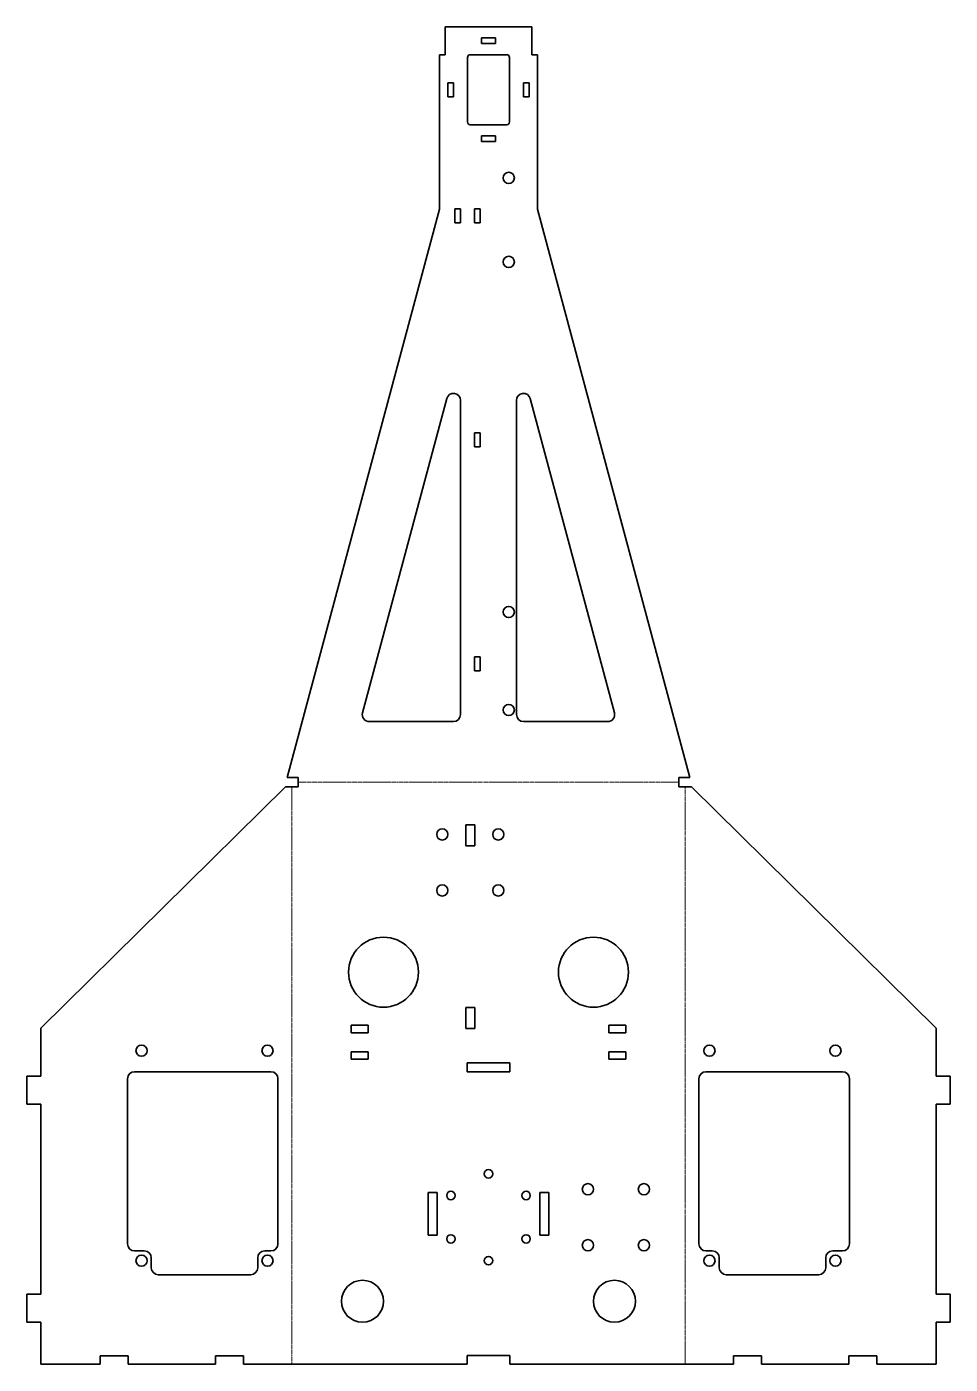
# Model space of a CAD drawing. Header units: inches. Extents: x -133 to 527, y -347 to 608.
import ezdxf

# ---------------------------------------------------------------- set-up
doc = ezdxf.new("R2010")
doc.units = ezdxf.units.IN
doc.header["$MEASUREMENT"] = 0
doc.linetypes.add('Chain', pattern=[13.68, 9.12, -1.14, 2.28, -1.14])
doc.layers.add('SIMUMAK Bend Centerline (ISO)', color=7, linetype='Chain', lineweight=9)
doc.layers.add('SIMUMAK Visible (ISO)', color=7, linetype='Continuous', lineweight=35)

# ---------------------------------------------------------------- blocks, each defined once
blk = doc.blocks.new('SMB-01-EINF-03_Sheet_7_SMB-01-EINF-03 (Desplegada)')
at = {"layer": 'SIMUMAK Bend Centerline (ISO)', "ltscale": 0.263158}
for p, q in [((-60.25, -4.96), (-60.25, -417.41)), ((216.27, -1.69), (-55.73, -1.69)), ((220.8, -417.41), (220.8, -4.96))]:
    blk.add_line(p, q, dxfattribs=at)
at = {"layer": 'SIMUMAK Visible (ISO)'}
for p, q in [((49.27, 537.83), (111.27, 537.83)), ((49.27, 537.83), (49.27, 517.83)), ((111.27, 517.83), (111.27, 537.83)), ((75.27, 529.83), (85.27, 529.83)), ((75.27, 525.83), (75.27, 529.83)), ((85.27, 525.83), (75.27, 525.83)), ((85.27, 529.83), (85.27, 525.83)), ((45.27, 517.83), (45.27, 407.49)), ((49.27, 517.83), (45.27, 517.83)), ((67.27, 517.83), (93.27, 517.83)), ((115.27, 517.83), (111.27, 517.83)), ((115.27, 407.49), (115.27, 517.83)), ((65.27, 469.83), (65.27, 515.83)), ((95.27, 515.83), (95.27, 469.83)), ((51.27, 497.83), (55.27, 497.83)), ((51.27, 487.83), (51.27, 497.83)), ((55.27, 497.83), (55.27, 487.83)), ((105.27, 497.83), (109.27, 497.83)), ((105.27, 487.83), (105.27, 497.83)), ((109.27, 497.83), (109.27, 487.83)), ((55.27, 487.83), (51.27, 487.83)), ((109.27, 487.83), (105.27, 487.83)), ((93.27, 467.83), (67.27, 467.83)), ((75.27, 459.83), (85.27, 459.83)), ((75.27, 455.83), (75.27, 459.83)), ((85.27, 459.83), (85.27, 455.83)), ((85.27, 455.83), (75.27, 455.83)), ((45.27, 407.49), (-63.49, 1.57)), ((56.27, 407.83), (60.27, 407.83)), ((56.27, 397.83), (56.27, 407.83)), ((60.27, 407.83), (60.27, 397.83)), ((70.27, 407.83), (74.27, 407.83)), ((70.27, 397.83), (70.27, 407.83)), ((74.27, 407.83), (74.27, 397.83)), ((224.04, 1.57), (115.27, 407.49)), ((60.27, 397.83), (56.27, 397.83)), ((74.27, 397.83), (70.27, 397.83)), ((-9.67, 47.87), (50.44, 272.24)), ((60.27, 270.94), (60.27, 46.57)), ((100.27, 46.57), (100.27, 270.94)), ((110.1, 272.24), (170.22, 47.87)), ((70.27, 247.83), (74.27, 247.83)), ((70.27, 237.83), (70.27, 247.83)), ((74.27, 247.83), (74.27, 237.83)), ((74.27, 237.83), (70.27, 237.83)), ((70.27, 87.83), (74.27, 87.83)), ((70.27, 77.83), (70.27, 87.83)), ((74.27, 87.83), (74.27, 77.83)), ((74.27, 77.83), (70.27, 77.83)), ((55.27, 41.57), (-4.85, 41.57)), ((165.39, 41.57), (105.27, 41.57)), ((-63.49, 1.57), (-55.73, 1.57)), ((-55.73, -4.96), (-55.73, 1.57)), ((216.27, 1.57), (216.27, -4.96)), ((216.27, 1.57), (224.04, 1.57)), ((-64.77, -4.96), (-239.57, -177.41)), ((-55.73, -4.96), (-64.77, -4.96)), ((225.32, -4.96), (216.27, -4.96)), ((400.12, -177.41), (225.32, -4.96)), ((64.07, -32.06), (70.47, -32.06)), ((64.07, -47.06), (64.07, -32.06)), ((70.47, -32.06), (70.47, -47.06)), ((70.47, -47.06), (64.07, -47.06)), ((64.07, -162.56), (70.47, -162.56)), ((64.07, -177.56), (64.07, -162.56)), ((70.47, -162.56), (70.47, -177.56)), ((-239.57, -211.76), (-239.57, -177.41)), ((-17.73, -180.61), (-17.73, -175.21)), ((-17.73, -175.21), (-5.73, -175.21)), ((-5.73, -180.61), (-17.73, -180.61)), ((-5.73, -175.21), (-5.73, -180.61)), ((70.47, -177.56), (64.07, -177.56)), ((166.27, -180.61), (166.27, -175.21)), ((166.27, -175.21), (178.27, -175.21)), ((178.27, -180.61), (166.27, -180.61)), ((178.27, -175.21), (178.27, -180.61)), ((400.12, -177.41), (400.12, -211.76)), ((-17.73, -194.21), (-5.73, -194.21)), ((-17.73, -199.61), (-17.73, -194.21)), ((-5.73, -199.61), (-17.73, -199.61)), ((-5.73, -194.21), (-5.73, -199.61)), ((166.27, -199.61), (166.27, -194.21)), ((166.27, -194.21), (178.27, -194.21)), ((178.27, -199.61), (166.27, -199.61)), ((178.27, -194.21), (178.27, -199.61)), ((-172.59, -208.45), (-75.09, -208.45)), ((65.07, -202.21), (95.47, -202.21)), ((65.07, -208.61), (65.07, -202.21)), ((95.47, -208.61), (65.07, -208.61)), ((95.47, -202.21), (95.47, -208.61)), ((235.64, -208.45), (333.14, -208.45)), ((-249.57, -211.76), (-239.57, -211.76)), ((-249.57, -231.76), (-249.57, -211.76)), ((-177.59, -331.45), (-177.59, -213.45)), ((-70.09, -213.45), (-70.09, -331.45)), ((230.64, -331.45), (230.64, -213.45)), ((338.14, -213.45), (338.14, -331.45)), ((410.12, -211.76), (400.12, -211.76)), ((410.12, -231.76), (410.12, -211.76)), ((-239.57, -231.76), (-249.57, -231.76)), ((-239.57, -367.41), (-239.57, -231.76)), ((400.12, -231.76), (410.12, -231.76)), ((400.12, -231.76), (400.12, -367.41)), ((37.23, -294.71), (43.63, -294.71)), ((37.23, -325.11), (37.23, -294.71)), ((43.63, -294.71), (43.63, -325.11)), ((116.92, -294.71), (123.32, -294.71)), ((116.92, -325.11), (116.92, -294.71)), ((123.32, -294.71), (123.32, -325.11)), ((43.63, -325.11), (37.23, -325.11)), ((123.32, -325.11), (116.92, -325.11)), ((-165.59, -336.45), (-172.59, -336.45)), ((-160.59, -348.45), (-160.59, -341.45)), ((-84.59, -341.45), (-84.59, -348.45)), ((-75.09, -336.45), (-79.59, -336.45)), ((240.14, -336.45), (235.64, -336.45)), ((245.14, -348.45), (245.14, -341.45)), ((321.14, -341.45), (321.14, -348.45)), ((333.14, -336.45), (326.14, -336.45)), ((-89.59, -353.45), (-155.59, -353.45)), ((316.14, -353.45), (250.14, -353.45)), ((-249.57, -367.41), (-239.57, -367.41)), ((-249.57, -387.41), (-249.57, -367.41)), ((410.12, -367.41), (400.12, -367.41)), ((410.12, -387.41), (410.12, -367.41)), ((-239.57, -387.41), (-249.57, -387.41)), ((-239.57, -417.41), (-239.57, -387.41)), ((400.12, -387.41), (410.12, -387.41)), ((400.12, -387.41), (400.12, -417.41)), ((-197.2, -417.41), (-239.57, -417.41)), ((-197.2, -411.41), (-177.2, -411.41)), ((-197.2, -417.41), (-197.2, -411.41)), ((-177.2, -411.41), (-177.2, -417.41)), ((-114.77, -417.41), (-177.2, -417.41)), ((-114.77, -411.41), (-94.77, -411.41)), ((-114.77, -417.41), (-114.77, -411.41)), ((-94.77, -411.41), (-94.77, -417.41)), ((65.07, -417.41), (-94.77, -417.41)), ((65.07, -411.21), (95.47, -411.21)), ((65.07, -417.41), (65.07, -411.21)), ((95.47, -411.21), (95.47, -417.41)), ((255.32, -417.41), (95.47, -417.41)), ((255.32, -417.41), (255.32, -411.41)), ((255.32, -411.41), (275.32, -411.41)), ((275.32, -411.41), (275.32, -417.41)), ((337.75, -417.41), (275.32, -417.41)), ((337.75, -417.41), (337.75, -411.41)), ((337.75, -411.41), (357.75, -411.41)), ((357.75, -411.41), (357.75, -417.41)), ((400.12, -417.41), (357.75, -417.41))]:
    blk.add_line(p, q, dxfattribs=at)
for centre, radius in [((94.77, 429.87), 4), ((94.77, 369.87), 4), ((94.77, 119.87), 4), ((94.77, 49.87), 4), ((47.27, -39.04), 4), ((87.27, -39.04), 4), ((47.27, -79.04), 4), ((87.27, -79.04), 4), ((5.27, -137.41), 25), ((155.27, -137.41), 25), ((-167.59, -193.45), 4), ((-77.59, -193.45), 4), ((238.14, -193.45), 4), ((328.14, -193.45), 4), ((80.27, -281.41), 3), ((53.43, -296.91), 3), ((107.12, -296.91), 3), ((151.27, -292.41), 4), ((191.27, -292.41), 4), ((53.43, -327.91), 3), ((107.12, -327.91), 3), ((151.27, -332.41), 4), ((191.27, -332.41), 4), ((-167.59, -343.45), 4), ((-77.59, -343.45), 4), ((80.27, -343.41), 3), ((238.14, -343.45), 4), ((328.14, -343.45), 4), ((-9.73, -372.41), 15), ((170.27, -372.41), 15)]:
    blk.add_circle(centre, radius, dxfattribs=at)
at = {"layer": 'SIMUMAK Visible (ISO)', "extrusion": (0, 0, -1)}
for centre, radius, start, end in [((-67.27, 515.83), 2, 360, 90), ((-93.27, 515.83), 2, 90, 180), ((-67.27, 469.83), 2, 270, 0), ((-93.27, 469.83), 2, 180, 270), ((-55.27, 270.94), 5, 15, 180), ((-105.27, 270.94), 5, 0, 165), ((4.85, 46.57), 5, 270, 15), ((-165.39, 46.57), 5, 165, 270), ((-55.27, 46.57), 5, 180, 270), ((-105.27, 46.57), 5, 270, 0), ((172.59, -213.45), 5, 0, 90), ((75.09, -213.45), 5, 90, 180), ((-235.64, -213.45), 5, 0, 90), ((-333.14, -213.45), 5, 90, 180), ((172.59, -331.45), 5, 270, 0), ((75.09, -331.45), 5, 180, 270), ((-235.64, -331.45), 5, 270, 0), ((-333.14, -331.45), 5, 180, 270), ((155.59, -348.45), 5, 270, 0), ((89.59, -348.45), 5, 180, 270), ((-250.14, -348.45), 5, 270, 360), ((-316.14, -348.45), 5, 180, 270)]:
    blk.add_arc(centre, radius, start, end, dxfattribs=at)
at = {"layer": 'SIMUMAK Visible (ISO)'}
for centre, start, end in [((-165.59, -341.45), 360, 90), ((-79.59, -341.45), 90, 180), ((240.14, -341.45), 0, 90), ((326.14, -341.45), 90, 180)]:
    blk.add_arc(centre, 5, start, end, dxfattribs=at)

msp = doc.modelspace()

# ---------------------------------------------------------------- block references
msp.add_blockref('SMB-01-EINF-03_Sheet_7_SMB-01-EINF-03 (Desplegada)', (116.62, 70.34))

doc.saveas('drawing.dxf')
